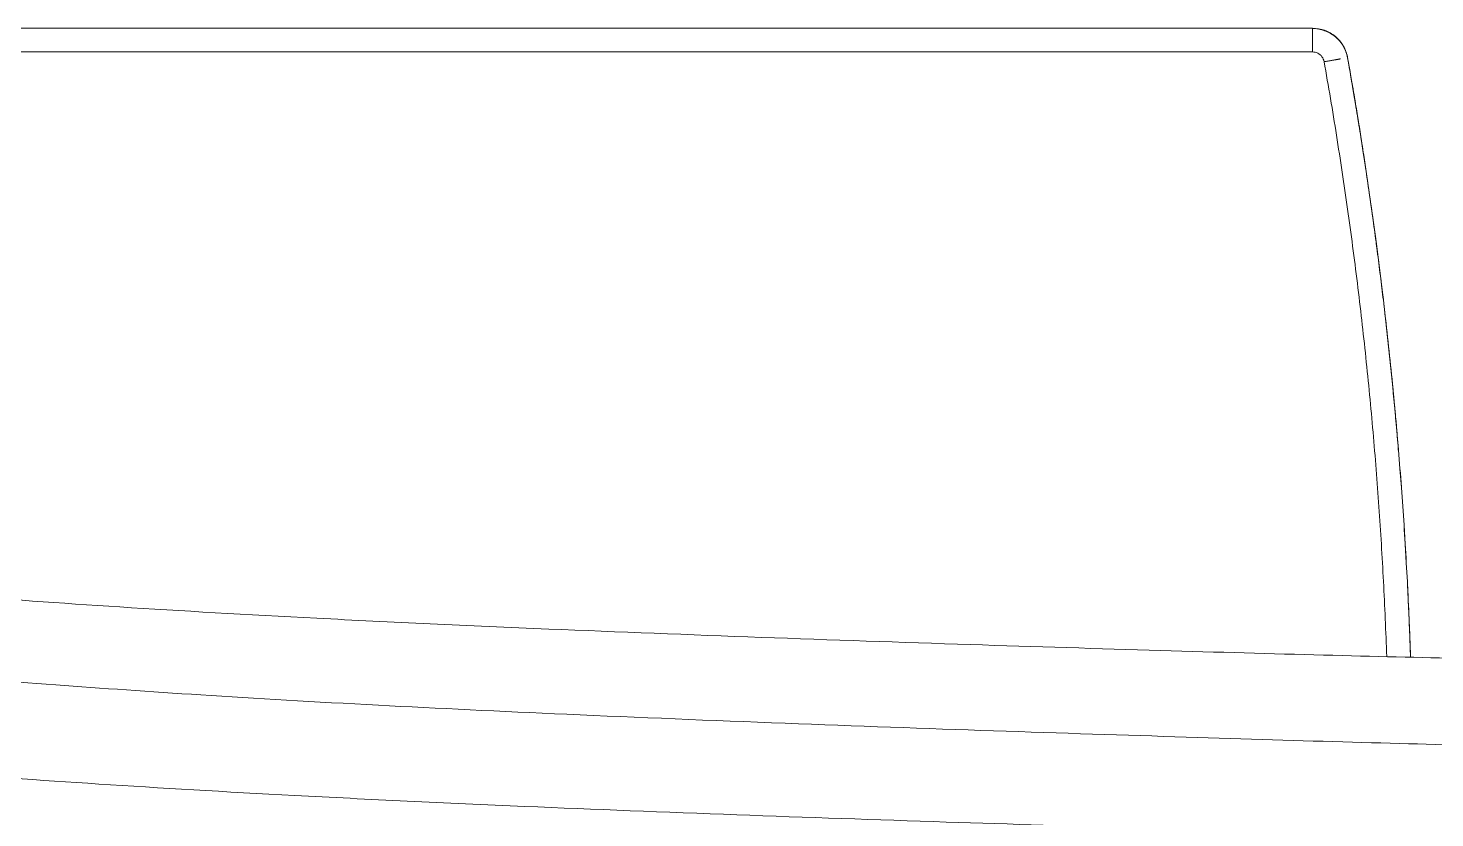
# Model space of a CAD drawing. Header units: millimetres. Extents: x 8883 to 11259, y -10160 to -6800.
# Drawn here: x 9792 to 9910.4, y -7043.6 to -6977.1 of the extents above; entities that cross this region are included whole.
import ezdxf

# ---------------------------------------------------------------- set-up
doc = ezdxf.new("R2010")
doc.units = ezdxf.units.MM

msp = doc.modelspace()

# ---------------------------------------------------------------- linework, layer by layer
at = {"linetype": 'Continuous', "lineweight": 18}
for p, q in [((9690.59, -6977.13), (9900.13, -6977.13)), ((9903.23, -6980.49), (9903.24, -6980.49))]:
    msp.add_line(p, q, dxfattribs=at)
msp.add_arc((9548.6, -7042.38), 360, 1.9591, 10.0417, dxfattribs=at)
at = {"linetype": 'Continuous', "lineweight": 13}
for points, weights in [([(9900.13, -6979.13), (9900.13, -6978.3), (9900.13, -6977.13), (9900.13, -6977.13)], [0.998507432625, 0.923879063897, 0.923879063897, 1]), ([(9902.5, -6979.71), (9901.93, -6979.81), (9901.11, -6979.95)], [0.923879299821, 0.923879299821, 0.999999999519]), ([(9901.11, -6979.95), (9905.51, -7004.8), (9906.38, -7030.02)], [1, 0.994450259491, 0.993843430041])]:
    msp.add_rational_spline(points, weights, degree=2, dxfattribs=at)
at = {"linetype": 'Continuous', "lineweight": 18}
for points, knots in [([(9900.13, -6977.13), (9900.47, -6977.13), (9901.18, -6977.25), (9902.09, -6977.78), (9902.78, -6978.59), (9903.02, -6979.26), (9903.08, -6979.6)], [0, 0, 0, 0, 0.250192, 0.500591, 0.749553, 1, 1, 1, 1]), ([(9902.21, -6977.99), (9902.16, -6977.94), (9902.11, -6977.9), (9901.93, -6977.74), (9901.78, -6977.64), (9901.48, -6977.47), (9901.32, -6977.4), (9900.99, -6977.28), (9900.82, -6977.23), (9900.48, -6977.17), (9900.31, -6977.15), (9900.13, -6977.15)], [0, 0, 0, 0, 0.087565, 0.087565, 0.315674, 0.315674, 0.543783, 0.543783, 0.771891, 0.771891, 1, 1, 1, 1]), ([(9900.13, -6977.15), (9900.29, -6977.15), (9900.46, -6977.17), (9900.79, -6977.22), (9900.96, -6977.27), (9901.29, -6977.38), (9901.46, -6977.46), (9901.69, -6977.59), (9901.77, -6977.64), (9901.92, -6977.74), (9901.99, -6977.8), (9902.13, -6977.91), (9902.2, -6977.98), (9902.32, -6978.1), (9902.39, -6978.17), (9902.56, -6978.38), (9902.66, -6978.53), (9902.83, -6978.84), (9902.9, -6978.99), (9903.02, -6979.31), (9903.06, -6979.47), (9903.09, -6979.63)], [0, 0, 0, 0, 0.125, 0.125, 0.25, 0.25, 0.375, 0.375, 0.4375, 0.4375, 0.5, 0.5, 0.5625, 0.5625, 0.625, 0.625, 0.75, 0.75, 0.875, 0.875, 1, 1, 1, 1]), ([(9901.11, -6979.95), (9901.08, -6979.79), (9900.96, -6979.51), (9900.59, -6979.2), (9900.29, -6979.13), (9900.13, -6979.13)], [0, 0, 0, 0, 0.3333, 0.666652, 1, 1, 1, 1]), ([(9903.09, -6979.63), (9903.06, -6979.46), (9903.01, -6979.29), (9902.89, -6978.97), (9902.82, -6978.81), (9902.74, -6978.67)], [0, 0, 0, 0, 0.507614, 0.507614, 1, 1, 1, 1]), ([(9963.66, -7038.53), (9963.64, -7037.72), (9963.43, -7036.25), (9962.24, -7033.78), (9959.78, -7031.7), (9958.75, -7031.49), (9957.32, -7031.09), (9955.4, -7030.85), (9952.9, -7030.66), (9949.42, -7030.53), (9944.87, -7030.47), (9939.13, -7030.46), (9932.05, -7030.45), (9923.53, -7030.38), (9913.25, -7030.21), (9901.24, -7029.92), (9887.19, -7029.52), (9871.05, -7029.02), (9853.52, -7028.42), (9834.79, -7027.69), (9816.23, -7026.84), (9799.44, -7025.87), (9785.13, -7024.85), (9772.71, -7023.81), (9762.31, -7022.81), (9754.42, -7021.94), (9750.19, -7021.46), (9748.5, -7021.27)], [0, 0, 0, 0, 0.005588, 0.011088, 0.021691, 0.038029, 0.055815, 0.074741, 0.098541, 0.124099, 0.157396, 0.19456, 0.235304, 0.283275, 0.331216, 0.378374, 0.426633, 0.478569, 0.533858, 0.590725, 0.656127, 0.718307, 0.779455, 0.841543, 0.902228, 0.958675, 1, 1, 1, 1]), ([(9750.04, -7027.98), (9751.73, -7028.21), (9757.59, -7028.98), (9768.43, -7030.2), (9782.3, -7031.47), (9793.82, -7032.4), (9806.62, -7033.29), (9820.66, -7034.11), (9837.59, -7034.92), (9861.5, -7035.9), (9891.13, -7036.88), (9916.51, -7037.63), (9935.84, -7037.97), (9948, -7037.95), (9955.24, -7037.96), (9960.75, -7038.03), (9963.37, -7038.22), (9963.68, -7038.46), (9963.66, -7038.53)], [0, 0, 0, 0, 0.047039, 0.139171, 0.183394, 0.231303, 0.275526, 0.323434, 0.367657, 0.415566, 0.507698, 0.599829, 0.691961, 0.784093, 0.828316, 0.876224, 0.968356, 1, 1, 1, 1]), ([(9751.08, -7036.63), (9751.42, -7036.67), (9754.3, -7037.01), (9760.47, -7037.7), (9770.9, -7038.71), (9783.37, -7039.75), (9797.67, -7040.78), (9814.36, -7041.76), (9832.8, -7042.62), (9851.46, -7043.36), (9869.01, -7043.96), (9885.25, -7044.47), (9899.44, -7044.88), (9911.58, -7045.18), (9921.97, -7045.36), (9931.34, -7045.44), (9939.23, -7045.44), (9945.56, -7045.41), (9949.51, -7045.36), (9951.59, -7045.29), (9952.17, -7045.15), (9952.35, -7045.08), (9952.36, -7045.06)], [0, 0, 0, 0, 0.008289, 0.068855, 0.133993, 0.200652, 0.266323, 0.332971, 0.403017, 0.464054, 0.523538, 0.579567, 0.631531, 0.682048, 0.733362, 0.784842, 0.841493, 0.891761, 0.935733, 0.96559, 0.993058, 1, 1, 1, 1]), ([(9908.35, -7052.95), (9912.45, -7052.44), (9920.28, -7051.45), (9930.73, -7050.11), (9939.6, -7048.95), (9946.53, -7048.01), (9951.53, -7047.26), (9954.87, -7046.7), (9958.34, -7045.85), (9962.3, -7043.54), (9963.35, -7040.39), (9963.66, -7038.52)], [0, 0, 0, 0, 0.13532, 0.271671, 0.40597, 0.529593, 0.640591, 0.740194, 0.831768, 0.918223, 1, 1, 1, 1])]:
    msp.add_open_spline(points, degree=3, knots=knots, dxfattribs=at)
at = {"linetype": 'Continuous', "lineweight": 13}
msp.add_open_spline([(9900.13, -6979.13), (9690.59, -6979.13)], degree=1, dxfattribs=at)
at = {"linetype": 'Continuous', "lineweight": 18}
msp.add_rational_spline([(9907.38, -7012.81), (9906, -6996.12), (9903.09, -6979.63), (9903.09, -6979.63)], [0.993735616585, 0.995712142004, 0.999840817471, 0.999840835594], degree=2, knots=[0, 0, 0, 0.999996, 1, 1, 1], dxfattribs=at)
msp.add_rational_spline([(9903.09, -6979.63), (9907.52, -7004.66), (9908.39, -7030.07)], [0.999999974176, 0.994350884266, 0.993662768636], degree=2, dxfattribs=at)
for points in [[(9903.16, -6980.06), (9903.19, -6980.2), (9903.21, -6980.35), (9903.24, -6980.49)], [(9903.24, -6980.49), (9903.23, -6980.48), (9903.23, -6980.46), (9903.23, -6980.45)]]:
    msp.add_open_spline(points, degree=3, dxfattribs=at)

doc.saveas('drawing.dxf')
